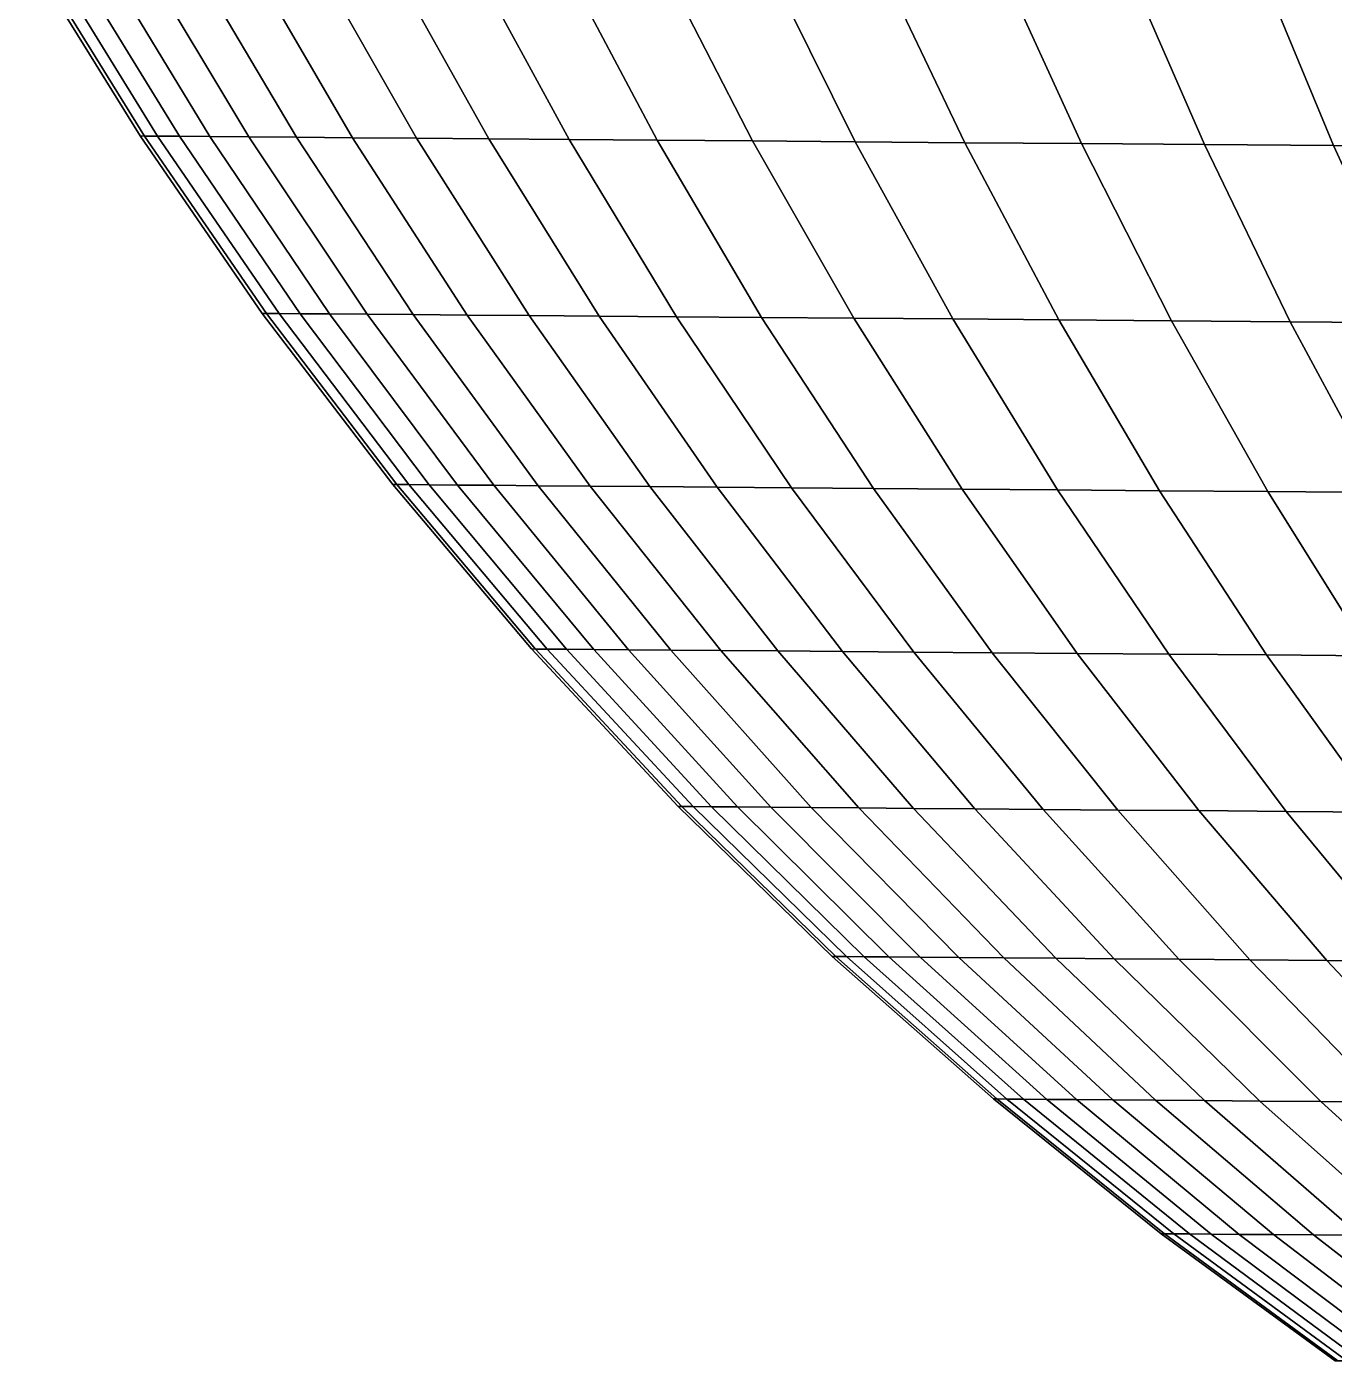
# Model space of a CAD drawing. Extents: x -1.93 to 1.93, y -1.97 to 1.95.
# Drawn here: x -1.663 to -1.086, y -1.607 to -1.017 of the extents above; entities that cross this region are included whole.
import ezdxf

# ---------------------------------------------------------------- set-up
doc = ezdxf.new("R2010")
doc.units = 0

msp = doc.modelspace()

# ---------------------------------------------------------------- linework, layer by layer
for points in [[(-1.66139, -0.98478, 0.08122), (-1.66339, -0.98477, 0), (-1.61337, -1.06569, 0), (-1.61143, -1.06571, 0.07874)], [(-1.66139, -0.98478, -0.08122), (-1.61143, -1.06571, -0.07874), (-1.61337, -1.06569, 0), (-1.66339, -0.98477, 0)], [(-1.65541, -0.98483, 0.16225), (-1.66139, -0.98478, 0.08122), (-1.61143, -1.06571, 0.07874), (-1.60564, -1.06575, 0.15729)], [(-1.65541, -0.98483, -0.16225), (-1.60564, -1.06575, -0.15729), (-1.61143, -1.06571, -0.07874), (-1.66139, -0.98478, -0.08122)], [(-1.65541, -0.98483, 0.16225), (-1.60564, -1.06575, 0.15729), (-1.596, -1.06583, 0.23546), (-1.64547, -0.98491, 0.24289)], [(-1.65541, -0.98483, -0.16225), (-1.64547, -0.98491, -0.24289), (-1.596, -1.06583, -0.23546), (-1.60564, -1.06575, -0.15729)], [(-1.64547, -0.98491, 0.24289), (-1.596, -1.06583, 0.23546), (-1.58254, -1.06594, 0.31306), (-1.63159, -0.98502, 0.32295)], [(-1.64547, -0.98491, -0.24289), (-1.63159, -0.98502, -0.32295), (-1.58254, -1.06594, -0.31306), (-1.596, -1.06583, -0.23546)], [(-1.61378, -0.98517, 0.40222), (-1.63159, -0.98502, 0.32295), (-1.58254, -1.06594, 0.31306), (-1.56528, -1.06608, 0.38991)], [(-1.61378, -0.98517, -0.40222), (-1.56528, -1.06608, -0.38991), (-1.58254, -1.06594, -0.31306), (-1.63159, -0.98502, -0.32295)], [(-1.5921, -0.98534, 0.48053), (-1.61378, -0.98517, 0.40222), (-1.56528, -1.06608, 0.38991), (-1.54427, -1.06625, 0.46582)], [(-1.5921, -0.98534, -0.48053), (-1.54427, -1.06625, -0.46582), (-1.56528, -1.06608, -0.38991), (-1.61378, -0.98517, -0.40222)], [(-1.5921, -0.98534, 0.48053), (-1.54427, -1.06625, 0.46582), (-1.51956, -1.06645, 0.54061), (-1.56662, -0.98555, 0.55768)], [(-1.5921, -0.98534, -0.48053), (-1.56662, -0.98555, -0.55768), (-1.51956, -1.06645, -0.54061), (-1.54427, -1.06625, -0.46582)], [(-1.56662, -0.98555, 0.55768), (-1.51956, -1.06645, 0.54061), (-1.49123, -1.06668, 0.61409), (-1.53739, -0.98579, 0.63348)], [(-1.56662, -0.98555, -0.55768), (-1.53739, -0.98579, -0.63348), (-1.49123, -1.06668, -0.61409), (-1.51956, -1.06645, -0.54061)], [(-1.50446, -0.98605, 0.70776), (-1.53739, -0.98579, 0.63348), (-1.49123, -1.06668, 0.61409), (-1.4593, -1.06694, 0.6861)], [(-1.50446, -0.98605, -0.70776), (-1.4593, -1.06694, -0.6861), (-1.49123, -1.06668, -0.61409), (-1.53739, -0.98579, -0.63348)], [(-1.46792, -0.98635, 0.78033), (-1.50446, -0.98605, 0.70776), (-1.4593, -1.06694, 0.6861), (-1.42389, -1.06722, 0.75645)], [(-1.46792, -0.98635, -0.78033), (-1.42389, -1.06722, -0.75645), (-1.4593, -1.06694, -0.6861), (-1.50446, -0.98605, -0.70776)], [(-1.46792, -0.98635, 0.78033), (-1.42389, -1.06722, 0.75645), (-1.38507, -1.06754, 0.82498), (-1.42788, -0.98667, 0.85103)], [(-1.46792, -0.98635, -0.78033), (-1.42788, -0.98667, -0.85103), (-1.38507, -1.06754, -0.82498), (-1.42389, -1.06722, -0.75645)], [(-1.42788, -0.98667, 0.85103), (-1.38507, -1.06754, 0.82498), (-1.34294, -1.06788, 0.89153), (-1.38442, -0.98702, 0.91968)], [(-1.42788, -0.98667, -0.85103), (-1.38442, -0.98702, -0.91968), (-1.34294, -1.06788, -0.89153), (-1.38507, -1.06754, -0.82498)], [(-1.33763, -0.9874, 0.9861), (-1.38442, -0.98702, 0.91968), (-1.34294, -1.06788, 0.89153), (-1.29758, -1.06825, 0.95592)], [(-1.33763, -0.9874, -0.9861), (-1.29758, -1.06825, -0.95592), (-1.34294, -1.06788, -0.89153), (-1.38442, -0.98702, -0.91968)], [(-1.28764, -0.98781, 1.05015), (-1.33763, -0.9874, 0.9861), (-1.29758, -1.06825, 0.95592), (-1.24913, -1.06864, 1.01801)], [(-1.28764, -0.98781, -1.05015), (-1.24913, -1.06864, -1.01801), (-1.29758, -1.06825, -0.95592), (-1.33763, -0.9874, -0.9861)], [(-1.28764, -0.98781, 1.05015), (-1.24913, -1.06864, 1.01801), (-1.19768, -1.06905, 1.07765), (-1.23458, -0.98823, 1.11168)], [(-1.28764, -0.98781, -1.05015), (-1.23458, -0.98823, -1.11168), (-1.19768, -1.06905, -1.07765), (-1.24913, -1.06864, -1.01801)], [(-1.23458, -0.98823, 1.11168), (-1.19768, -1.06905, 1.07765), (-1.14338, -1.06949, 1.1347), (-1.17856, -0.98869, 1.17053)], [(-1.23458, -0.98823, -1.11168), (-1.17856, -0.98869, -1.17053), (-1.14338, -1.06949, -1.1347), (-1.19768, -1.06905, -1.07765)], [(-1.11971, -0.98916, 1.22655), (-1.17856, -0.98869, 1.17053), (-1.14338, -1.06949, 1.1347), (-1.08633, -1.06995, 1.189)], [(-1.11971, -0.98916, -1.22655), (-1.08633, -1.06995, -1.189), (-1.14338, -1.06949, -1.1347), (-1.17856, -0.98869, -1.17053)], [(-1.05819, -0.98966, 1.27962), (-1.11971, -0.98916, 1.22655), (-1.08633, -1.06995, 1.189), (-1.02669, -1.07044, 1.24044)], [(-1.05819, -0.98966, -1.27961), (-1.02669, -1.07044, -1.24045), (-1.08633, -1.06995, -1.189), (-1.11971, -0.98916, -1.22655)], [(-1.55758, -1.14406, 0.07606), (-1.61143, -1.06571, 0.07874), (-1.61337, -1.06569, 0), (-1.55945, -1.14404, 0)], [(-1.55758, -1.14406, -0.07606), (-1.55945, -1.14404, 0), (-1.61337, -1.06569, 0), (-1.61143, -1.06571, -0.07874)], [(-1.55198, -1.1441, 0.15194), (-1.60564, -1.06575, 0.15729), (-1.61143, -1.06571, 0.07874), (-1.55758, -1.14406, 0.07606)], [(-1.55198, -1.1441, -0.15194), (-1.55758, -1.14406, -0.07606), (-1.61143, -1.06571, -0.07874), (-1.60564, -1.06575, -0.15729)], [(-1.55198, -1.1441, 0.15194), (-1.54267, -1.14418, 0.22745), (-1.596, -1.06583, 0.23546), (-1.60564, -1.06575, 0.15729)], [(-1.55198, -1.1441, -0.15194), (-1.60564, -1.06575, -0.15729), (-1.596, -1.06583, -0.23546), (-1.54267, -1.14418, -0.22745)], [(-1.54267, -1.14418, 0.22745), (-1.52967, -1.14428, 0.30242), (-1.58254, -1.06594, 0.31306), (-1.596, -1.06583, 0.23546)], [(-1.54267, -1.14418, -0.22745), (-1.596, -1.06583, -0.23546), (-1.58254, -1.06594, -0.31306), (-1.52967, -1.14428, -0.30242)], [(-1.51299, -1.14442, 0.37665), (-1.56528, -1.06608, 0.38991), (-1.58254, -1.06594, 0.31306), (-1.52967, -1.14428, 0.30242)], [(-1.51299, -1.14442, -0.37665), (-1.52967, -1.14428, -0.30242), (-1.58254, -1.06594, -0.31306), (-1.56528, -1.06608, -0.38991)], [(-1.4927, -1.14458, 0.44998), (-1.54427, -1.06625, 0.46582), (-1.56528, -1.06608, 0.38991), (-1.51299, -1.14442, 0.37665)], [(-1.4927, -1.14458, -0.44998), (-1.51299, -1.14442, -0.37665), (-1.56528, -1.06608, -0.38991), (-1.54427, -1.06625, -0.46582)], [(-1.4927, -1.14458, 0.44998), (-1.46884, -1.14477, 0.52223), (-1.51956, -1.06645, 0.54061), (-1.54427, -1.06625, 0.46582)], [(-1.4927, -1.14458, -0.44998), (-1.54427, -1.06625, -0.46582), (-1.51956, -1.06645, -0.54061), (-1.46884, -1.14477, -0.52223)], [(-1.46884, -1.14477, 0.52223), (-1.44146, -1.145, 0.59322), (-1.49123, -1.06668, 0.61409), (-1.51956, -1.06645, 0.54061)], [(-1.46884, -1.14477, -0.52223), (-1.51956, -1.06645, -0.54061), (-1.49123, -1.06668, -0.61409), (-1.44146, -1.145, -0.59322)], [(-1.41062, -1.14524, 0.66277), (-1.4593, -1.06694, 0.6861), (-1.49123, -1.06668, 0.61409), (-1.44146, -1.145, 0.59322)], [(-1.41062, -1.14524, -0.66277), (-1.44146, -1.145, -0.59322), (-1.49123, -1.06668, -0.61409), (-1.4593, -1.06694, -0.6861)], [(-1.37641, -1.14552, 0.73073), (-1.42389, -1.06722, 0.75645), (-1.4593, -1.06694, 0.6861), (-1.41062, -1.14524, 0.66277)], [(-1.37641, -1.14552, -0.73073), (-1.41062, -1.14524, -0.66277), (-1.4593, -1.06694, -0.6861), (-1.42389, -1.06722, -0.75645)], [(-1.37641, -1.14552, 0.73073), (-1.33891, -1.14582, 0.79694), (-1.38507, -1.06754, 0.82498), (-1.42389, -1.06722, 0.75645)], [(-1.37641, -1.14552, -0.73073), (-1.42389, -1.06722, -0.75645), (-1.38507, -1.06754, -0.82498), (-1.33891, -1.14582, -0.79694)], [(-1.33891, -1.14582, 0.79694), (-1.29821, -1.14615, 0.86122), (-1.34294, -1.06788, 0.89153), (-1.38507, -1.06754, 0.82498)], [(-1.33891, -1.14582, -0.79694), (-1.38507, -1.06754, -0.82498), (-1.34294, -1.06788, -0.89153), (-1.29821, -1.14615, -0.86122)], [(-1.2544, -1.14651, 0.92342), (-1.29758, -1.06825, 0.95592), (-1.34294, -1.06788, 0.89153), (-1.29821, -1.14615, 0.86122)], [(-1.2544, -1.14651, -0.92342), (-1.29821, -1.14615, -0.86122), (-1.34294, -1.06788, -0.89153), (-1.29758, -1.06825, -0.95592)], [(-1.20759, -1.14689, 0.9834), (-1.24913, -1.06864, 1.01801), (-1.29758, -1.06825, 0.95592), (-1.2544, -1.14651, 0.92342)], [(-1.20759, -1.14689, -0.9834), (-1.2544, -1.14651, -0.92342), (-1.29758, -1.06825, -0.95592), (-1.24913, -1.06864, -1.01801)], [(-1.20759, -1.14689, 0.9834), (-1.1579, -1.14729, 1.04102), (-1.19768, -1.06905, 1.07765), (-1.24913, -1.06864, 1.01801)], [(-1.20759, -1.14689, -0.9834), (-1.24913, -1.06864, -1.01801), (-1.19768, -1.06905, -1.07765), (-1.1579, -1.14729, -1.04102)], [(-1.1579, -1.14729, 1.04102), (-1.10544, -1.14771, 1.09612), (-1.14338, -1.06949, 1.1347), (-1.19768, -1.06905, 1.07765)], [(-1.1579, -1.14729, -1.04102), (-1.19768, -1.06905, -1.07765), (-1.14338, -1.06949, -1.1347), (-1.10544, -1.14771, -1.09612)], [(-1.05033, -1.14816, 1.14858), (-1.08633, -1.06995, 1.189), (-1.14338, -1.06949, 1.1347), (-1.10544, -1.14771, 1.09612)], [(-1.05033, -1.14816, -1.14858), (-1.10544, -1.14771, -1.09612), (-1.14338, -1.06949, -1.1347), (-1.08633, -1.06995, -1.189)], [(-0.99272, -1.14862, 1.19828), (-1.02669, -1.07044, 1.24044), (-1.08633, -1.06995, 1.189), (-1.05033, -1.14816, 1.14858)], [(-0.99272, -1.14862, -1.19828), (-1.05033, -1.14816, -1.14858), (-1.08633, -1.06995, -1.189), (-1.02669, -1.07044, -1.24045)], [(-1.49998, -1.21965, 0.0732), (-1.55758, -1.14406, 0.07606), (-1.55945, -1.14404, 0), (-1.50178, -1.21964, 0)], [(-1.49998, -1.21965, -0.0732), (-1.50178, -1.21964, 0), (-1.55945, -1.14404, 0), (-1.55758, -1.14406, -0.07606)], [(-1.49459, -1.21969, 0.14623), (-1.55198, -1.1441, 0.15194), (-1.55758, -1.14406, 0.07606), (-1.49998, -1.21965, 0.0732)], [(-1.49459, -1.21969, -0.14623), (-1.49998, -1.21965, -0.0732), (-1.55758, -1.14406, -0.07606), (-1.55198, -1.1441, -0.15194)], [(-1.49459, -1.21969, 0.14623), (-1.48563, -1.21977, 0.2189), (-1.54267, -1.14418, 0.22745), (-1.55198, -1.1441, 0.15194)], [(-1.49459, -1.21969, -0.14623), (-1.55198, -1.1441, -0.15194), (-1.54267, -1.14418, -0.22745), (-1.48563, -1.21977, -0.2189)], [(-1.48563, -1.21977, 0.2189), (-1.47312, -1.21987, 0.29105), (-1.52967, -1.14428, 0.30242), (-1.54267, -1.14418, 0.22745)], [(-1.48563, -1.21977, -0.2189), (-1.54267, -1.14418, -0.22745), (-1.52967, -1.14428, -0.30242), (-1.47312, -1.21987, -0.29105)], [(-1.45707, -1.22, 0.36249), (-1.51299, -1.14442, 0.37665), (-1.52967, -1.14428, 0.30242), (-1.47312, -1.21987, 0.29105)], [(-1.45707, -1.22, -0.36249), (-1.47312, -1.21987, -0.29105), (-1.52967, -1.14428, -0.30242), (-1.51299, -1.14442, -0.37665)], [(-1.43754, -1.22016, 0.43306), (-1.4927, -1.14458, 0.44998), (-1.51299, -1.14442, 0.37665), (-1.45707, -1.22, 0.36249)], [(-1.43753, -1.22016, -0.43306), (-1.45707, -1.22, -0.36249), (-1.51299, -1.14442, -0.37665), (-1.4927, -1.14458, -0.44998)], [(-1.43754, -1.22016, 0.43306), (-1.41457, -1.22034, 0.50259), (-1.46884, -1.14477, 0.52223), (-1.4927, -1.14458, 0.44998)], [(-1.43753, -1.22016, -0.43306), (-1.4927, -1.14458, -0.44998), (-1.46884, -1.14477, -0.52223), (-1.41457, -1.22034, -0.50259)], [(-1.41457, -1.22034, 0.50259), (-1.38822, -1.22055, 0.57091), (-1.44146, -1.145, 0.59322), (-1.46884, -1.14477, 0.52223)], [(-1.41457, -1.22034, -0.50259), (-1.46884, -1.14477, -0.52223), (-1.44146, -1.145, -0.59322), (-1.38822, -1.22055, -0.57091)], [(-1.35854, -1.22079, 0.63785), (-1.41062, -1.14524, 0.66277), (-1.44146, -1.145, 0.59322), (-1.38822, -1.22055, 0.57091)], [(-1.35854, -1.22079, -0.63785), (-1.38822, -1.22055, -0.57091), (-1.44146, -1.145, -0.59322), (-1.41062, -1.14524, -0.66277)], [(-1.32562, -1.22106, 0.70326), (-1.37641, -1.14552, 0.73073), (-1.41062, -1.14524, 0.66277), (-1.35854, -1.22079, 0.63785)], [(-1.32562, -1.22106, -0.70326), (-1.35854, -1.22079, -0.63785), (-1.41062, -1.14524, -0.66277), (-1.37641, -1.14552, -0.73073)], [(-1.32562, -1.22106, 0.70326), (-1.28953, -1.22135, 0.76697), (-1.33891, -1.14582, 0.79694), (-1.37641, -1.14552, 0.73073)], [(-1.32562, -1.22106, -0.70326), (-1.37641, -1.14552, -0.73073), (-1.33891, -1.14582, -0.79694), (-1.28953, -1.22135, -0.76697)], [(-1.28953, -1.22135, 0.76697), (-1.25036, -1.22167, 0.82884), (-1.29821, -1.14615, 0.86122), (-1.33891, -1.14582, 0.79694)], [(-1.28953, -1.22135, -0.76697), (-1.33891, -1.14582, -0.79694), (-1.29821, -1.14615, -0.86122), (-1.25036, -1.22167, -0.82884)], [(-1.2082, -1.22201, 0.8887), (-1.2544, -1.14651, 0.92342), (-1.29821, -1.14615, 0.86122), (-1.25036, -1.22167, 0.82884)], [(-1.2082, -1.22201, -0.8887), (-1.25036, -1.22167, -0.82884), (-1.29821, -1.14615, -0.86122), (-1.2544, -1.14651, -0.92342)], [(-1.16315, -1.22237, 0.94643), (-1.20759, -1.14689, 0.9834), (-1.2544, -1.14651, 0.92342), (-1.2082, -1.22201, 0.8887)], [(-1.16315, -1.22237, -0.94643), (-1.2082, -1.22201, -0.8887), (-1.2544, -1.14651, -0.92342), (-1.20759, -1.14689, -0.9834)], [(-1.16315, -1.22237, 0.94643), (-1.11532, -1.22276, 1.00188), (-1.1579, -1.14729, 1.04102), (-1.20759, -1.14689, 0.9834)], [(-1.16315, -1.22237, -0.94643), (-1.20759, -1.14689, -0.9834), (-1.1579, -1.14729, -1.04102), (-1.11532, -1.22276, -1.00188)], [(-1.11532, -1.22276, 1.00188), (-1.06484, -1.22317, 1.05491), (-1.10544, -1.14771, 1.09612), (-1.1579, -1.14729, 1.04102)], [(-1.11532, -1.22276, -1.00188), (-1.1579, -1.14729, -1.04102), (-1.10544, -1.14771, -1.09612), (-1.06484, -1.22317, -1.05491)], [(-1.0118, -1.2236, 1.1054), (-1.05033, -1.14816, 1.14858), (-1.10544, -1.14771, 1.09612), (-1.06484, -1.22317, 1.05491)], [(-1.0118, -1.2236, -1.1054), (-1.06484, -1.22317, -1.05491), (-1.10544, -1.14771, -1.09612), (-1.05033, -1.14816, -1.14858)], [(-1.49998, -1.21965, 0.0732), (-1.50178, -1.21964, 0), (-1.4405, -1.2923, 0), (-1.43877, -1.29231, 0.07017)], [(-1.49998, -1.21965, -0.0732), (-1.43877, -1.29231, -0.07017), (-1.4405, -1.2923, 0), (-1.50178, -1.21964, 0)], [(-1.49459, -1.21969, 0.14623), (-1.49998, -1.21965, 0.0732), (-1.43877, -1.29231, 0.07017), (-1.4336, -1.29235, 0.14016)], [(-1.49459, -1.21969, -0.14623), (-1.4336, -1.29235, -0.14016), (-1.43877, -1.29231, -0.07017), (-1.49998, -1.21965, -0.0732)], [(-1.49459, -1.21969, 0.14623), (-1.4336, -1.29235, 0.14016), (-1.42501, -1.29242, 0.20982), (-1.48563, -1.21977, 0.2189)], [(-1.49459, -1.21969, -0.14623), (-1.48563, -1.21977, -0.2189), (-1.42501, -1.29242, -0.20982), (-1.4336, -1.29235, -0.14016)], [(-1.48563, -1.21977, 0.2189), (-1.42501, -1.29242, 0.20982), (-1.41302, -1.29252, 0.27898), (-1.47312, -1.21987, 0.29105)], [(-1.48563, -1.21977, -0.2189), (-1.47312, -1.21987, -0.29105), (-1.41302, -1.29252, -0.27898), (-1.42501, -1.29242, -0.20982)], [(-1.45707, -1.22, 0.36249), (-1.47312, -1.21987, 0.29105), (-1.41302, -1.29252, 0.27898), (-1.39764, -1.29265, 0.34746)], [(-1.45707, -1.22, -0.36249), (-1.39764, -1.29265, -0.34746), (-1.41302, -1.29252, -0.27898), (-1.47312, -1.21987, -0.29105)], [(-1.43754, -1.22016, 0.43306), (-1.45707, -1.22, 0.36249), (-1.39764, -1.29265, 0.34746), (-1.37891, -1.2928, 0.4151)], [(-1.43753, -1.22016, -0.43306), (-1.37891, -1.2928, -0.4151), (-1.39764, -1.29265, -0.34746), (-1.45707, -1.22, -0.36249)], [(-1.43754, -1.22016, 0.43306), (-1.37891, -1.2928, 0.4151), (-1.3569, -1.29297, 0.48175), (-1.41457, -1.22034, 0.50259)], [(-1.43753, -1.22016, -0.43306), (-1.41457, -1.22034, -0.50259), (-1.3569, -1.29297, -0.48175), (-1.37891, -1.2928, -0.4151)], [(-1.41457, -1.22034, 0.50259), (-1.3569, -1.29297, 0.48175), (-1.33165, -1.29318, 0.54724), (-1.38822, -1.22055, 0.57091)], [(-1.41457, -1.22034, -0.50259), (-1.38822, -1.22055, -0.57091), (-1.33165, -1.29318, -0.54724), (-1.3569, -1.29297, -0.48175)], [(-1.35854, -1.22079, 0.63785), (-1.38822, -1.22055, 0.57091), (-1.33165, -1.29318, 0.54724), (-1.3032, -1.29341, 0.6114)], [(-1.35854, -1.22079, -0.63785), (-1.3032, -1.29341, -0.6114), (-1.33165, -1.29318, -0.54724), (-1.38822, -1.22055, -0.57091)], [(-1.32562, -1.22106, 0.70326), (-1.35854, -1.22079, 0.63785), (-1.3032, -1.29341, 0.6114), (-1.27164, -1.29366, 0.67409)], [(-1.32562, -1.22106, -0.70326), (-1.27164, -1.29366, -0.67409), (-1.3032, -1.29341, -0.6114), (-1.35854, -1.22079, -0.63785)], [(-1.32562, -1.22106, 0.70326), (-1.27164, -1.29366, 0.67409), (-1.23705, -1.29394, 0.73516), (-1.28953, -1.22135, 0.76697)], [(-1.32562, -1.22106, -0.70326), (-1.28953, -1.22135, -0.76697), (-1.23705, -1.29394, -0.73517), (-1.27164, -1.29366, -0.67409)], [(-1.28953, -1.22135, 0.76697), (-1.23705, -1.29394, 0.73516), (-1.1995, -1.29425, 0.79447), (-1.25036, -1.22167, 0.82884)], [(-1.28953, -1.22135, -0.76697), (-1.25036, -1.22167, -0.82884), (-1.19951, -1.29425, -0.79447), (-1.23705, -1.29394, -0.73517)], [(-1.2082, -1.22201, 0.8887), (-1.25036, -1.22167, 0.82884), (-1.1995, -1.29425, 0.79447), (-1.15909, -1.29457, 0.85185)], [(-1.2082, -1.22201, -0.8887), (-1.15909, -1.29457, -0.85185), (-1.19951, -1.29425, -0.79447), (-1.25036, -1.22167, -0.82884)], [(-1.16315, -1.22237, 0.94643), (-1.2082, -1.22201, 0.8887), (-1.15909, -1.29457, 0.85185), (-1.1159, -1.29492, 0.90718)], [(-1.16315, -1.22237, -0.94643), (-1.1159, -1.29492, -0.90718), (-1.15909, -1.29457, -0.85185), (-1.2082, -1.22201, -0.8887)], [(-1.16315, -1.22237, 0.94643), (-1.1159, -1.29492, 0.90718), (-1.07006, -1.29529, 0.96033), (-1.11532, -1.22276, 1.00188)], [(-1.16315, -1.22237, -0.94643), (-1.11532, -1.22276, -1.00188), (-1.07006, -1.29529, -0.96033), (-1.1159, -1.29492, -0.90718)], [(-1.11532, -1.22276, 1.00188), (-1.07006, -1.29529, 0.96033), (-1.02167, -1.29569, 1.01116), (-1.06484, -1.22317, 1.05491)], [(-1.11532, -1.22276, -1.00188), (-1.06484, -1.22317, -1.05491), (-1.02167, -1.29569, -1.01116), (-1.07006, -1.29529, -0.96033)], [(-1.43877, -1.29231, 0.07017), (-1.4405, -1.2923, 0), (-1.37574, -1.36185, 0), (-1.3741, -1.36186, 0.06696)], [(-1.43877, -1.29231, -0.07017), (-1.3741, -1.36186, -0.06696), (-1.37574, -1.36185, 0), (-1.4405, -1.2923, 0)], [(-1.4336, -1.29235, 0.14016), (-1.43877, -1.29231, 0.07017), (-1.3741, -1.36186, 0.06696), (-1.36916, -1.3619, 0.13376)], [(-1.4336, -1.29235, -0.14016), (-1.36916, -1.3619, -0.13376), (-1.3741, -1.36186, -0.06696), (-1.43877, -1.29231, -0.07017)], [(-1.4336, -1.29235, 0.14016), (-1.36916, -1.3619, 0.13376), (-1.36097, -1.36197, 0.20024), (-1.42501, -1.29242, 0.20982)], [(-1.4336, -1.29235, -0.14016), (-1.42501, -1.29242, -0.20982), (-1.36097, -1.36197, -0.20024), (-1.36916, -1.3619, -0.13376)], [(-1.42501, -1.29242, 0.20982), (-1.36097, -1.36197, 0.20024), (-1.34952, -1.36206, 0.26624), (-1.41302, -1.29252, 0.27898)], [(-1.42501, -1.29242, -0.20982), (-1.41302, -1.29252, -0.27898), (-1.34952, -1.36206, -0.26624), (-1.36097, -1.36197, -0.20024)], [(-1.39764, -1.29265, 0.34746), (-1.41302, -1.29252, 0.27898), (-1.34952, -1.36206, 0.26624), (-1.33484, -1.36218, 0.33159)], [(-1.39764, -1.29265, -0.34746), (-1.33484, -1.36218, -0.33159), (-1.34952, -1.36206, -0.26624), (-1.41302, -1.29252, -0.27898)], [(-1.37891, -1.2928, 0.4151), (-1.39764, -1.29265, 0.34746), (-1.33484, -1.36218, 0.33159), (-1.31697, -1.36232, 0.39614)], [(-1.37891, -1.2928, -0.4151), (-1.31697, -1.36232, -0.39615), (-1.33484, -1.36218, -0.33159), (-1.39764, -1.29265, -0.34746)], [(-1.37891, -1.2928, 0.4151), (-1.31697, -1.36232, 0.39614), (-1.29597, -1.36249, 0.45975), (-1.3569, -1.29297, 0.48175)], [(-1.37891, -1.2928, -0.4151), (-1.3569, -1.29297, -0.48175), (-1.29597, -1.36249, -0.45975), (-1.31697, -1.36232, -0.39615)], [(-1.3569, -1.29297, 0.48175), (-1.29597, -1.36249, 0.45975), (-1.27187, -1.36269, 0.52224), (-1.33165, -1.29318, 0.54724)], [(-1.3569, -1.29297, -0.48175), (-1.33165, -1.29318, -0.54724), (-1.27187, -1.36269, -0.52224), (-1.29597, -1.36249, -0.45975)], [(-1.3032, -1.29341, 0.6114), (-1.33165, -1.29318, 0.54724), (-1.27187, -1.36269, 0.52224), (-1.24472, -1.36291, 0.58348)], [(-1.3032, -1.29341, -0.6114), (-1.24472, -1.36291, -0.58348), (-1.27187, -1.36269, -0.52224), (-1.33165, -1.29318, -0.54724)], [(-1.27164, -1.29366, 0.67409), (-1.3032, -1.29341, 0.6114), (-1.24472, -1.36291, 0.58348), (-1.2146, -1.36315, 0.64331)], [(-1.27164, -1.29366, -0.67409), (-1.2146, -1.36315, -0.64331), (-1.24472, -1.36291, -0.58348), (-1.3032, -1.29341, -0.6114)], [(-1.27164, -1.29366, 0.67409), (-1.2146, -1.36315, 0.64331), (-1.18159, -1.36342, 0.70159), (-1.23705, -1.29394, 0.73516)], [(-1.27164, -1.29366, -0.67409), (-1.23705, -1.29394, -0.73517), (-1.18159, -1.36342, -0.70159), (-1.2146, -1.36315, -0.64331)], [(-1.23705, -1.29394, 0.73516), (-1.18159, -1.36342, 0.70159), (-1.14576, -1.36371, 0.75818), (-1.1995, -1.29425, 0.79447)], [(-1.23705, -1.29394, -0.73517), (-1.19951, -1.29425, -0.79447), (-1.14576, -1.36371, -0.75818), (-1.18159, -1.36342, -0.70159)], [(-1.15909, -1.29457, -0.85185), (-1.10719, -1.36402, -0.81294), (-1.14576, -1.36371, -0.75818), (-1.19951, -1.29425, -0.79447)], [(-1.15909, -1.29457, 0.85185), (-1.1995, -1.29425, 0.79447), (-1.14576, -1.36371, 0.75818), (-1.10719, -1.36402, 0.81294)], [(-1.1159, -1.29492, 0.90718), (-1.15909, -1.29457, 0.85185), (-1.10719, -1.36402, 0.81294), (-1.06598, -1.36435, 0.86574)], [(-1.1159, -1.29492, -0.90718), (-1.06598, -1.36435, -0.86574), (-1.10719, -1.36402, -0.81294), (-1.15909, -1.29457, -0.85185)], [(-1.1159, -1.29492, 0.90718), (-1.06598, -1.36435, 0.86574), (-1.02223, -1.36471, 0.91647), (-1.07006, -1.29529, 0.96033)], [(-1.1159, -1.29492, -0.90718), (-1.07006, -1.29529, -0.96033), (-1.02223, -1.36471, -0.91647), (-1.06598, -1.36435, -0.86574)], [(-1.3061, -1.42812, 0.06359), (-1.3741, -1.36186, 0.06696), (-1.37574, -1.36185, 0), (-1.30767, -1.42811, 0)], [(-1.3061, -1.42812, -0.06359), (-1.30767, -1.42811, 0), (-1.37574, -1.36185, 0), (-1.3741, -1.36186, -0.06696)], [(-1.30142, -1.42816, 0.12704), (-1.36916, -1.3619, 0.13376), (-1.3741, -1.36186, 0.06696), (-1.3061, -1.42812, 0.06359)], [(-1.30142, -1.42816, -0.12704), (-1.3061, -1.42812, -0.06359), (-1.3741, -1.36186, -0.06696), (-1.36916, -1.3619, -0.13376)], [(-1.30142, -1.42816, 0.12704), (-1.29363, -1.42822, 0.19017), (-1.36097, -1.36197, 0.20024), (-1.36916, -1.3619, 0.13376)], [(-1.30142, -1.42816, -0.12704), (-1.36916, -1.3619, -0.13376), (-1.36097, -1.36197, -0.20024), (-1.29363, -1.42822, -0.19017)], [(-1.29363, -1.42822, 0.19017), (-1.28276, -1.42831, 0.25285), (-1.34952, -1.36206, 0.26624), (-1.36097, -1.36197, 0.20024)], [(-1.29363, -1.42822, -0.19017), (-1.36097, -1.36197, -0.20024), (-1.34952, -1.36206, -0.26624), (-1.28276, -1.42831, -0.25285)], [(-1.26882, -1.42842, 0.31492), (-1.33484, -1.36218, 0.33159), (-1.34952, -1.36206, 0.26624), (-1.28276, -1.42831, 0.25285)], [(-1.26882, -1.42842, -0.31492), (-1.28276, -1.42831, -0.25285), (-1.34952, -1.36206, -0.26624), (-1.33484, -1.36218, -0.33159)], [(-1.25185, -1.42856, 0.37623), (-1.31697, -1.36232, 0.39614), (-1.33484, -1.36218, 0.33159), (-1.26882, -1.42842, 0.31492)], [(-1.25185, -1.42856, -0.37623), (-1.26882, -1.42842, -0.31492), (-1.33484, -1.36218, -0.33159), (-1.31697, -1.36232, -0.39615)], [(-1.25185, -1.42856, 0.37623), (-1.2319, -1.42872, 0.43663), (-1.29597, -1.36249, 0.45975), (-1.31697, -1.36232, 0.39614)], [(-1.25185, -1.42856, -0.37623), (-1.31697, -1.36232, -0.39615), (-1.29597, -1.36249, -0.45975), (-1.2319, -1.42872, -0.43663)], [(-1.2319, -1.42872, 0.43663), (-1.20901, -1.42891, 0.49599), (-1.27187, -1.36269, 0.52224), (-1.29597, -1.36249, 0.45975)], [(-1.2319, -1.42872, -0.43663), (-1.29597, -1.36249, -0.45975), (-1.27187, -1.36269, -0.52224), (-1.20901, -1.42891, -0.49599)], [(-1.18323, -1.42912, 0.55414), (-1.24472, -1.36291, 0.58348), (-1.27187, -1.36269, 0.52224), (-1.20901, -1.42891, 0.49599)], [(-1.18323, -1.42912, -0.55414), (-1.20901, -1.42891, -0.49599), (-1.27187, -1.36269, -0.52224), (-1.24472, -1.36291, -0.58348)], [(-1.15463, -1.42935, 0.61096), (-1.2146, -1.36315, 0.64331), (-1.24472, -1.36291, 0.58348), (-1.18323, -1.42912, 0.55414)], [(-1.15463, -1.42935, -0.61096), (-1.18323, -1.42912, -0.55414), (-1.24472, -1.36291, -0.58348), (-1.2146, -1.36315, -0.64331)], [(-1.15463, -1.42935, 0.61096), (-1.12327, -1.4296, 0.66631), (-1.18159, -1.36342, 0.70159), (-1.2146, -1.36315, 0.64331)], [(-1.15463, -1.42935, -0.61096), (-1.2146, -1.36315, -0.64331), (-1.18159, -1.36342, -0.70159), (-1.12327, -1.4296, -0.66632)], [(-1.12327, -1.4296, 0.66631), (-1.08925, -1.42988, 0.72006), (-1.14576, -1.36371, 0.75818), (-1.18159, -1.36342, 0.70159)], [(-1.12327, -1.4296, -0.66632), (-1.18159, -1.36342, -0.70159), (-1.14576, -1.36371, -0.75818), (-1.08925, -1.42988, -0.72006)], [(-1.05261, -1.43017, 0.77207), (-1.10719, -1.36402, 0.81294), (-1.14576, -1.36371, 0.75818), (-1.08925, -1.42988, 0.72006)], [(-1.05261, -1.43017, -0.77207), (-1.08925, -1.42988, -0.72006), (-1.14576, -1.36371, -0.75818), (-1.10719, -1.36402, -0.81294)], [(-1.01347, -1.43049, 0.82222), (-1.06598, -1.36435, 0.86574), (-1.10719, -1.36402, 0.81294), (-1.05261, -1.43017, 0.77207)], [(-1.01347, -1.43049, -0.82222), (-1.05261, -1.43017, -0.77207), (-1.10719, -1.36402, -0.81294), (-1.06598, -1.36435, -0.86574)], [(-1.23501, -1.49105, 0.06008), (-1.3061, -1.42812, 0.06359), (-1.30767, -1.42811, 0), (-1.23649, -1.49104, 0)], [(-1.23501, -1.49105, -0.06008), (-1.23649, -1.49104, 0), (-1.30767, -1.42811, 0), (-1.3061, -1.42812, -0.06359)], [(-1.23058, -1.49108, 0.12001), (-1.30142, -1.42816, 0.12704), (-1.3061, -1.42812, 0.06359), (-1.23501, -1.49105, 0.06008)], [(-1.23058, -1.49108, -0.12001), (-1.23501, -1.49105, -0.06008), (-1.3061, -1.42812, -0.06359), (-1.30142, -1.42816, -0.12704)], [(-1.23058, -1.49108, 0.12001), (-1.22323, -1.49114, 0.17965), (-1.29363, -1.42822, 0.19017), (-1.30142, -1.42816, 0.12704)], [(-1.23058, -1.49108, -0.12001), (-1.30142, -1.42816, -0.12704), (-1.29363, -1.42822, -0.19017), (-1.22323, -1.49114, -0.17965)], [(-1.22323, -1.49114, 0.17965), (-1.21296, -1.49123, 0.23887), (-1.28276, -1.42831, 0.25285), (-1.29363, -1.42822, 0.19017)], [(-1.22323, -1.49114, -0.17965), (-1.29363, -1.42822, -0.19017), (-1.28276, -1.42831, -0.25285), (-1.21296, -1.49123, -0.23887)], [(-1.19979, -1.49133, 0.2975), (-1.26882, -1.42842, 0.31492), (-1.28276, -1.42831, 0.25285), (-1.21296, -1.49123, 0.23887)], [(-1.19979, -1.49133, -0.2975), (-1.21296, -1.49123, -0.23887), (-1.28276, -1.42831, -0.25285), (-1.26882, -1.42842, -0.31492)], [(-1.18376, -1.49146, 0.35542), (-1.25185, -1.42856, 0.37623), (-1.26882, -1.42842, 0.31492), (-1.19979, -1.49133, 0.2975)], [(-1.18376, -1.49146, -0.35542), (-1.19979, -1.49133, -0.2975), (-1.26882, -1.42842, -0.31492), (-1.25185, -1.42856, -0.37623)], [(-1.18376, -1.49146, 0.35542), (-1.16491, -1.49161, 0.41248), (-1.2319, -1.42872, 0.43663), (-1.25185, -1.42856, 0.37623)], [(-1.18376, -1.49146, -0.35542), (-1.25185, -1.42856, -0.37623), (-1.2319, -1.42872, -0.43663), (-1.16491, -1.49161, -0.41248)], [(-1.16491, -1.49161, 0.41248), (-1.14329, -1.49179, 0.46855), (-1.20901, -1.42891, 0.49599), (-1.2319, -1.42872, 0.43663)], [(-1.16491, -1.49161, -0.41248), (-1.2319, -1.42872, -0.43663), (-1.20901, -1.42891, -0.49599), (-1.14329, -1.49179, -0.46855)], [(-1.11893, -1.49199, 0.52349), (-1.18323, -1.42912, 0.55414), (-1.20901, -1.42891, 0.49599), (-1.14329, -1.49179, 0.46855)], [(-1.11893, -1.49199, -0.52349), (-1.14329, -1.49179, -0.46855), (-1.20901, -1.42891, -0.49599), (-1.18323, -1.42912, -0.55414)], [(-1.09191, -1.4922, 0.57717), (-1.15463, -1.42935, 0.61096), (-1.18323, -1.42912, 0.55414), (-1.11893, -1.49199, 0.52349)], [(-1.09191, -1.4922, -0.57717), (-1.11893, -1.49199, -0.52349), (-1.18323, -1.42912, -0.55414), (-1.15463, -1.42935, -0.61096)], [(-1.09191, -1.4922, 0.57717), (-1.06229, -1.49244, 0.62946), (-1.12327, -1.4296, 0.66631), (-1.15463, -1.42935, 0.61096)], [(-1.09191, -1.4922, -0.57717), (-1.15463, -1.42935, -0.61096), (-1.12327, -1.4296, -0.66632), (-1.06229, -1.49244, -0.62946)], [(-1.06229, -1.49244, 0.62946), (-1.03015, -1.4927, 0.68024), (-1.08925, -1.42988, 0.72006), (-1.12327, -1.4296, 0.66631)], [(-1.06229, -1.49244, -0.62946), (-1.12327, -1.4296, -0.66632), (-1.08925, -1.42988, -0.72006), (-1.03015, -1.4927, -0.68023)], [(-0.99554, -1.49298, 0.72937), (-1.05261, -1.43017, 0.77207), (-1.08925, -1.42988, 0.72006), (-1.03015, -1.4927, 0.68024)], [(-0.99554, -1.49298, -0.72937), (-1.03015, -1.4927, -0.68023), (-1.08925, -1.42988, -0.72006), (-1.05261, -1.43017, -0.77207)], [(-1.23501, -1.49105, 0.06008), (-1.23649, -1.49104, 0), (-1.16242, -1.55059, 0), (-1.16103, -1.5506, 0.05642)], [(-1.23501, -1.49105, -0.06008), (-1.16103, -1.5506, -0.05642), (-1.16242, -1.55059, 0), (-1.23649, -1.49104, 0)], [(-1.23058, -1.49108, 0.12001), (-1.23501, -1.49105, 0.06008), (-1.16103, -1.5506, 0.05642), (-1.15688, -1.55063, 0.1127)], [(-1.23058, -1.49108, -0.12001), (-1.15688, -1.55063, -0.1127), (-1.16103, -1.5506, -0.05642), (-1.23501, -1.49105, -0.06008)], [(-1.23058, -1.49108, 0.12001), (-1.15688, -1.55063, 0.1127), (-1.14997, -1.55069, 0.16872), (-1.22323, -1.49114, 0.17965)], [(-1.23058, -1.49108, -0.12001), (-1.22323, -1.49114, -0.17965), (-1.14997, -1.55069, -0.16872), (-1.15688, -1.55063, -0.1127)], [(-1.22323, -1.49114, 0.17965), (-1.14997, -1.55069, 0.16872), (-1.14033, -1.55077, 0.22432), (-1.21296, -1.49123, 0.23887)], [(-1.22323, -1.49114, -0.17965), (-1.21296, -1.49123, -0.23887), (-1.14033, -1.55077, -0.22432), (-1.14997, -1.55069, -0.16872)], [(-1.19979, -1.49133, 0.2975), (-1.21296, -1.49123, 0.23887), (-1.14033, -1.55077, 0.22432), (-1.12796, -1.55087, 0.27939)], [(-1.19979, -1.49133, -0.2975), (-1.12796, -1.55087, -0.27939), (-1.14033, -1.55077, -0.22432), (-1.21296, -1.49123, -0.23887)], [(-1.18376, -1.49146, 0.35542), (-1.19979, -1.49133, 0.2975), (-1.12796, -1.55087, 0.27939), (-1.1129, -1.55099, 0.33378)], [(-1.18376, -1.49146, -0.35542), (-1.1129, -1.55099, -0.33378), (-1.12796, -1.55087, -0.27939), (-1.19979, -1.49133, -0.2975)], [(-1.18376, -1.49146, 0.35542), (-1.1129, -1.55099, 0.33378), (-1.0952, -1.55113, 0.38737), (-1.16491, -1.49161, 0.41248)], [(-1.18376, -1.49146, -0.35542), (-1.16491, -1.49161, -0.41248), (-1.0952, -1.55113, -0.38737), (-1.1129, -1.55099, -0.33378)], [(-1.16491, -1.49161, 0.41248), (-1.0952, -1.55113, 0.38737), (-1.0749, -1.55129, 0.44003), (-1.14329, -1.49179, 0.46855)], [(-1.16491, -1.49161, -0.41248), (-1.14329, -1.49179, -0.46855), (-1.0749, -1.55129, -0.44003), (-1.0952, -1.55113, -0.38737)], [(-1.11893, -1.49199, 0.52349), (-1.14329, -1.49179, 0.46855), (-1.0749, -1.55129, 0.44003), (-1.05202, -1.55148, 0.49162)], [(-1.11893, -1.49199, -0.52349), (-1.05202, -1.55148, -0.49162), (-1.0749, -1.55129, -0.44003), (-1.14329, -1.49179, -0.46855)], [(-1.09191, -1.4922, 0.57717), (-1.11893, -1.49199, 0.52349), (-1.05202, -1.55148, 0.49162), (-1.02665, -1.55168, 0.54203)], [(-1.09191, -1.4922, -0.57717), (-1.02665, -1.55168, -0.54203), (-1.05202, -1.55148, -0.49162), (-1.11893, -1.49199, -0.52349)], [(-1.09191, -1.4922, 0.57717), (-1.02665, -1.55168, 0.54203), (-0.99883, -1.55191, 0.59114), (-1.06229, -1.49244, 0.62946)], [(-1.09191, -1.4922, -0.57717), (-1.06229, -1.49244, -0.62946), (-0.99883, -1.55191, -0.59114), (-1.02665, -1.55168, -0.54203)], [(-1.16103, -1.5506, 0.05642), (-1.16242, -1.55059, 0), (-1.08569, -1.60672, 0), (-1.08439, -1.60673, 0.05263)], [(-1.16103, -1.5506, -0.05642), (-1.08439, -1.60673, -0.05263), (-1.08569, -1.60672, 0), (-1.16242, -1.55059, 0)], [(-1.15688, -1.55063, 0.1127), (-1.16103, -1.5506, 0.05642), (-1.08439, -1.60673, 0.05263), (-1.08052, -1.60676, 0.10514)], [(-1.15688, -1.55063, -0.1127), (-1.08052, -1.60676, -0.10514), (-1.08439, -1.60673, -0.05263), (-1.16103, -1.5506, -0.05642)], [(-1.15688, -1.55063, 0.1127), (-1.08052, -1.60676, 0.10514), (-1.07407, -1.60681, 0.15739), (-1.14997, -1.55069, 0.16872)], [(-1.15688, -1.55063, -0.1127), (-1.14997, -1.55069, -0.16872), (-1.07407, -1.60681, -0.15739), (-1.08052, -1.60676, -0.10514)], [(-1.14997, -1.55069, 0.16872), (-1.07407, -1.60681, 0.15739), (-1.06508, -1.60689, 0.20927), (-1.14033, -1.55077, 0.22432)], [(-1.14997, -1.55069, -0.16872), (-1.14033, -1.55077, -0.22432), (-1.06508, -1.60689, -0.20926), (-1.07407, -1.60681, -0.15739)], [(-1.12796, -1.55087, 0.27939), (-1.14033, -1.55077, 0.22432), (-1.06508, -1.60689, 0.20927), (-1.05354, -1.60698, 0.26063)], [(-1.12796, -1.55087, -0.27939), (-1.05354, -1.60698, -0.26063), (-1.06508, -1.60689, -0.20926), (-1.14033, -1.55077, -0.22432)], [(-1.1129, -1.55099, 0.33378), (-1.12796, -1.55087, 0.27939), (-1.05354, -1.60698, 0.26063), (-1.03949, -1.60709, 0.31137)], [(-1.1129, -1.55099, -0.33378), (-1.03949, -1.60709, -0.31137), (-1.05354, -1.60698, -0.26063), (-1.12796, -1.55087, -0.27939)], [(-1.1129, -1.55099, 0.33378), (-1.03949, -1.60709, 0.31137), (-1.02298, -1.60723, 0.36137), (-1.0952, -1.55113, 0.38737)], [(-1.1129, -1.55099, -0.33378), (-1.0952, -1.55113, -0.38737), (-1.02298, -1.60723, -0.36137), (-1.03949, -1.60709, -0.31137)], [(-1.0952, -1.55113, 0.38737), (-1.02298, -1.60723, 0.36137), (-1.00404, -1.60738, 0.41049), (-1.0749, -1.55129, 0.44003)], [(-1.0952, -1.55113, -0.38737), (-1.0749, -1.55129, -0.44003), (-1.00404, -1.60738, -0.41049), (-1.02298, -1.60723, -0.36137)]]:
    msp.add_3dface(points)

doc.saveas('drawing.dxf')
